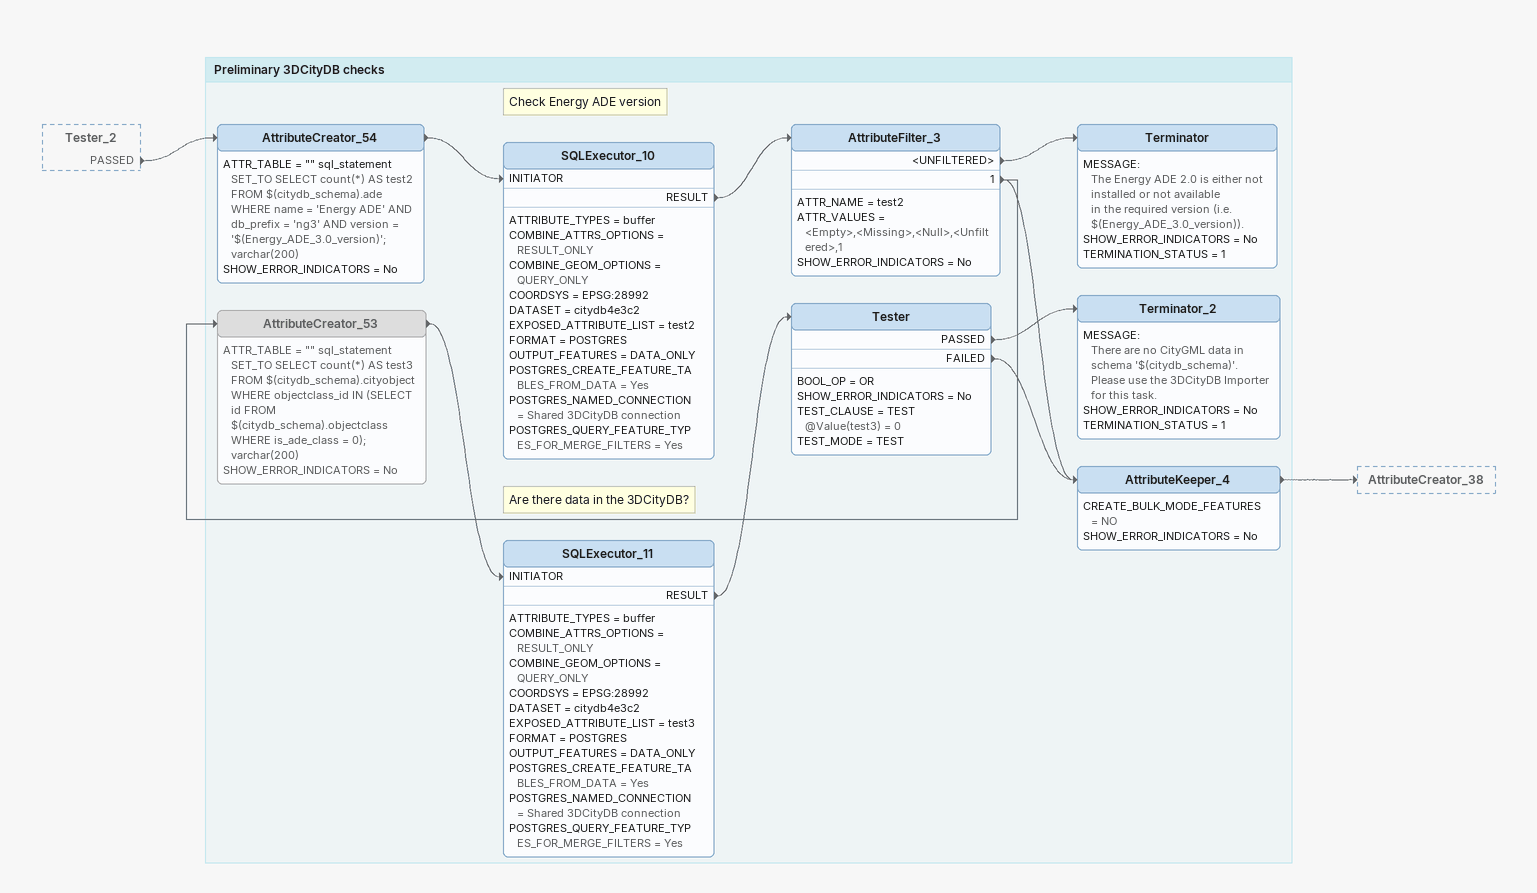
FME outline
Tester_2 [outside]
    PASSED -> AttributeCreator_54

Bookmark: Preliminary 3DCityDB checks
AttributeCreator_54
    ATTR_TABLE = "" sql_statement SET_TO SELECT count(*) AS test2 FROM $(citydb_schema).ade WHERE name = 'Energy ADE' AND db_prefix = 'ng3' AND version = '$(Energy_ADE_3.0_version)'; varchar(200)
    SHOW_ERROR_INDICATORS = No
    -> SQLExecutor_10 [INITIATOR]
Note: Check Energy ADE version
SQLExecutor_10
    ATTRIBUTE_TYPES = buffer
    COMBINE_ATTRS_OPTIONS = RESULT_ONLY
    COMBINE_GEOM_OPTIONS = QUERY_ONLY
    COORDSYS = EPSG:28992
    DATASET = citydb4e3c2
    EXPOSED_ATTRIBUTE_LIST = test2
    FORMAT = POSTGRES
    OUTPUT_FEATURES = DATA_ONLY
    POSTGRES_CREATE_FEATURE_TABLES_FROM_DATA = Yes
    POSTGRES_NAMED_CONNECTION = Shared 3DCityDB connection
    POSTGRES_QUERY_FEATURE_TYPES_FOR_MERGE_FILTERS = Yes
    RESULT -> AttributeFilter_3
AttributeFilter_3
    ATTR_NAME = test2
    ATTR_VALUES = <Empty>,<Missing>,<Null>,<Unfiltered>,1
    SHOW_ERROR_INDICATORS = No
    <UNFILTERED> -> Terminator
    1 -> AttributeCreator_53
    1 -> AttributeKeeper_4
Terminator
    MESSAGE:
      The Energy ADE 2.0 is either not installed or not available
      in the required version (i.e. $(Energy_ADE_3.0_version)).
    SHOW_ERROR_INDICATORS = No
    TERMINATION_STATUS = 1
AttributeCreator_53 [off]
    ATTR_TABLE = "" sql_statement SET_TO SELECT count(*) AS test3 FROM $(citydb_schema).cityobject WHERE objectclass_id IN (SELECT id FROM $(citydb_schema).objectclass WHERE is_ade_class = 0); varchar(200)
    SHOW_ERROR_INDICATORS = No
    -> SQLExecutor_11 [INITIATOR]
Note: Are there data in the 3DCityDB?
SQLExecutor_11
    ATTRIBUTE_TYPES = buffer
    COMBINE_ATTRS_OPTIONS = RESULT_ONLY
    COMBINE_GEOM_OPTIONS = QUERY_ONLY
    COORDSYS = EPSG:28992
    DATASET = citydb4e3c2
    EXPOSED_ATTRIBUTE_LIST = test3
    FORMAT = POSTGRES
    OUTPUT_FEATURES = DATA_ONLY
    POSTGRES_CREATE_FEATURE_TABLES_FROM_DATA = Yes
    POSTGRES_NAMED_CONNECTION = Shared 3DCityDB connection
    POSTGRES_QUERY_FEATURE_TYPES_FOR_MERGE_FILTERS = Yes
    RESULT -> Tester
Tester
    BOOL_OP = OR
    SHOW_ERROR_INDICATORS = No
    TEST_CLAUSE = TEST @Value(test3) = 0
    TEST_MODE = TEST
    PASSED -> Terminator_2
    FAILED -> AttributeKeeper_4
Terminator_2
    MESSAGE:
      There are no CityGML data in schema '$(citydb_schema)'.
      Please use the 3DCityDB Importer for this task.
    SHOW_ERROR_INDICATORS = No
    TERMINATION_STATUS = 1
AttributeKeeper_4
    CREATE_BULK_MODE_FEATURES = NO
    SHOW_ERROR_INDICATORS = No
    -> AttributeCreator_38
